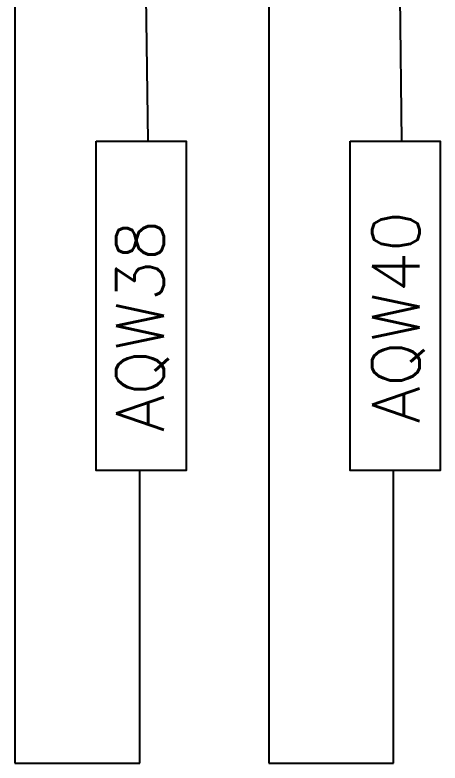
# Model space of a CAD drawing. Header units: inches. Extents: x 9000 to 22395, y 8106 to 17135.
# Drawn here: x 10553 to 10582.7, y 8235 to 8287.4 of the extents above; entities that cross this region are included whole.
import ezdxf

# ---------------------------------------------------------------- set-up
doc = ezdxf.new("R2010")
doc.units = ezdxf.units.IN
doc.header["$MEASUREMENT"] = 0
doc.layers.add('中间继电器', color=7, linetype='Continuous')
doc.layers.add('线槽', color=7, linetype='Continuous')
doc.styles.get("Standard").update_dxf_attribs({"font": 'txt', "bigfont": 'gbcbig.shx'})

msp = doc.modelspace()

# ---------------------------------------------------------------- linework, layer by layer
for p, q in [((10552.958, 8311.901), (10552.958, 8234.972)), ((10561.845, 8311.901), (10562.259, 8278.582)), ((10570.732, 8311.901), (10570.732, 8234.972)), ((10579.62, 8311.901), (10580.033, 8278.582)), ((10561.701, 8234.972), (10561.701, 8255.473)), ((10579.476, 8234.972), (10579.476, 8255.473)), ((10552.958, 8234.972), (10561.701, 8234.972)), ((10570.732, 8234.972), (10579.476, 8234.972))]:
    msp.add_line(p, q)
at = {"layer": '中间继电器', "color": 0}
for points in [[(10558.653, 8278.582), (10564.953, 8278.582), (10564.953, 8255.473), (10558.653, 8255.473)], [(10576.427, 8278.582), (10582.727, 8278.582), (10582.727, 8255.473), (10576.427, 8255.473)]]:
    msp.add_lwpolyline(points, close=True, dxfattribs=at)

# ---------------------------------------------------------------- texts
at = {"layer": '线槽', "color": 0, "char_height": 5, "width": 16.27296, "attachment_point": 1, "rotation": 90}
for s, insert in [('{\\H0.6667x;AQW40}', (10577.965, 8258.803)), ('{\\H0.6667x;AQW38}', (10560.055, 8258.192))]:
    msp.add_mtext(s, dxfattribs=dict(at, insert=insert))

doc.saveas('drawing.dxf')
